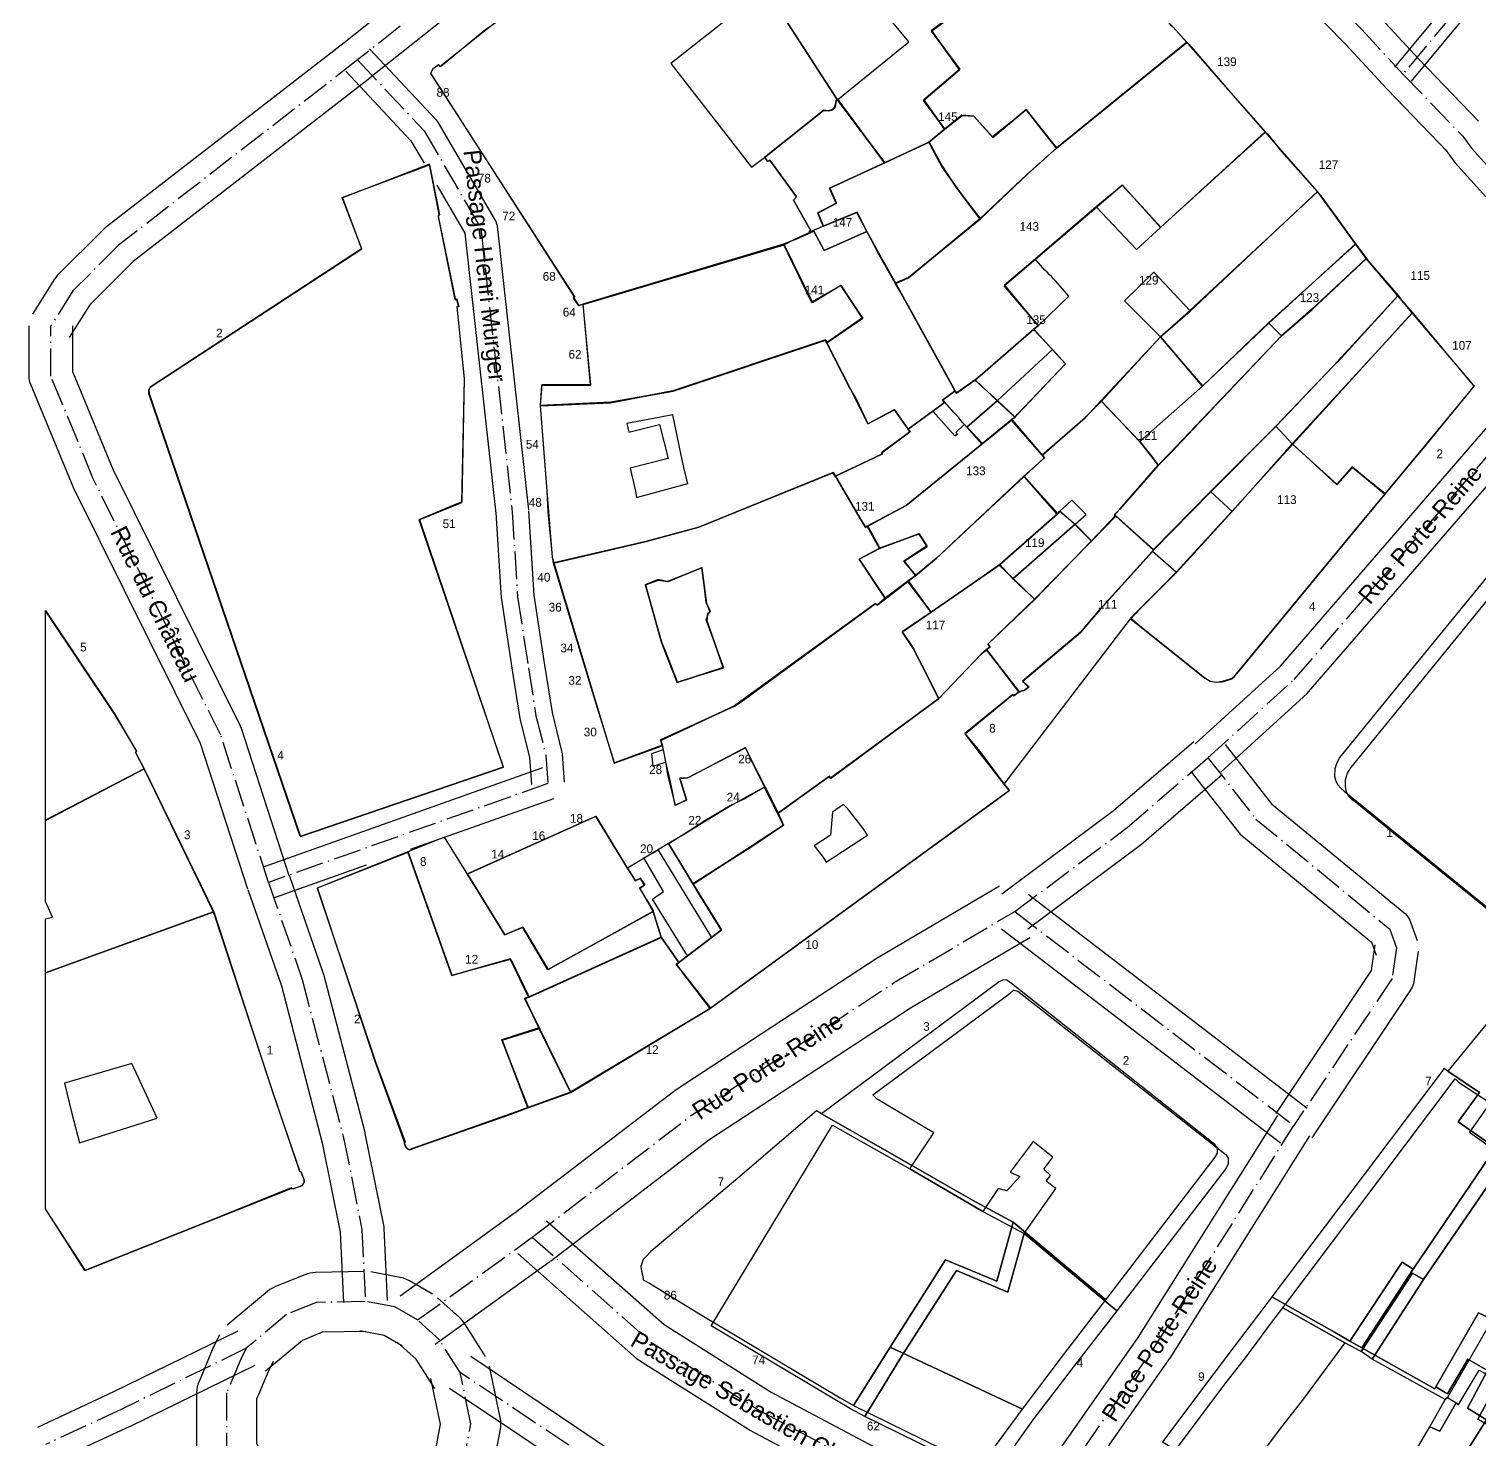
# Model space of a CAD drawing. Header units: metres. Extents: x 1927837 to 1929083, y 4266568 to 4267119.
# Drawn here: x 1927837 to 1927970.1, y 4266753.3 to 4266882.8 of the extents above; entities that cross this region are included whole.
import ezdxf
from ezdxf.enums import TextEntityAlignment as Align

# ---------------------------------------------------------------- set-up
doc = ezdxf.new("R2010")
doc.units = ezdxf.units.M
doc.linetypes.add('DASHDOT', pattern=[3.556, 2.54, -0.508, 0, -0.508])
for name, color, linetype in [('BAT_BATI', 8, 'CONTINUOUS'), ('CAD_LIMITE', 94, 'CONTINUOUS'), ('TXT_ADRESSE', 8, 'CONTINUOUS'), ('TXT_VOIE', 7, 'CONTINUOUS'), ('VOI_AXE', 1, 'DASHDOT'), ('VOI_BORDURE', 7, 'CONTINUOUS')]:
    doc.layers.add(name, color=color, linetype=linetype)

msp = doc.modelspace()

# ---------------------------------------------------------------- linework, layer by layer
at = {"layer": 'BAT_BATI'}
for points in [[(1927933.46, 4266892.66), (1927919.84, 4266882.56), (1927922.44, 4266879.06), (1927919.13, 4266876.26), (1927921.03, 4266873.55), (1927919.63, 4266872.36), (1927915.52, 4266870.46), (1927911.23, 4266876.27), (1927917.74, 4266881.56), (1927911.14, 4266889.58)], [(1927901.63, 4266884.08), (1927895.92, 4266879.58), (1927903.31, 4266870.07), (1927904.51, 4266870.97), (1927909.92, 4266875.27), (1927910.12, 4266875.27), (1927910.32, 4266875.27), (1927910.72, 4266875.37), (1927910.92, 4266875.57), (1927911.03, 4266875.87), (1927911.13, 4266876.17), (1927911.23, 4266876.27), (1927915.52, 4266870.46), (1927910.52, 4266868.16), (1927911.12, 4266866.76), (1927909.41, 4266865.86), (1927909.91, 4266864.66), (1927909.01, 4266864.26), (1927908.61, 4266864.06), (1927907.51, 4266863.56), (1927906.31, 4266862.96), (1927887.89, 4266857.47), (1927887.49, 4266857.37), (1927886.99, 4266858.07), (1927887.09, 4266858.17), (1927873.9, 4266878.7), (1927874.1, 4266879.1), (1927874.6, 4266879.5), (1927874.8, 4266879.3), (1927878.81, 4266882.6), (1927880.51, 4266883.8)], [(1927973, 4266800.25), (1927962.2, 4266808.97), (1927958.7, 4266811.87), (1927958.4, 4266812.07), (1927958.1, 4266812.37), (1927957.9, 4266812.77), (1927957.8, 4266813.27), (1927957.8, 4266813.87), (1927958, 4266814.47), (1927958.3, 4266814.97), (1927964.72, 4266822.87), (1927979.54, 4266841.07)], [(1927971.07, 4266764.02), (1927967.16, 4266757.22), (1927966.96, 4266757.02), (1927960.25, 4266760.73), (1927964.97, 4266768.03), (1927972.58, 4266779.13)]]:
    msp.add_lwpolyline(points, dxfattribs=at)
for points in [[(1927928.54, 4266875.35), (1927925.43, 4266872.85), (1927923.73, 4266874.75), (1927922.63, 4266874.85), (1927921.03, 4266873.55), (1927919.13, 4266876.26), (1927922.44, 4266879.06), (1927919.84, 4266882.56), (1927933.46, 4266892.66), (1927938.06, 4266887.45), (1927938.06, 4266887.35), (1927941.76, 4266883.14), (1927941.96, 4266882.94), (1927943.26, 4266881.54), (1927931.34, 4266871.84), (1927930.14, 4266873.35)], [(1927934.93, 4266866.44), (1927929.33, 4266861.64), (1927926.52, 4266859.24), (1927929.62, 4266855.53), (1927929.22, 4266855.23), (1927924.31, 4266850.93), (1927923.81, 4266850.53), (1927922.11, 4266849.34), (1927922.01, 4266849.53), (1927916.91, 4266858.75), (1927916.51, 4266859.45), (1927917.71, 4266859.95), (1927924.32, 4266865.35), (1927928.63, 4266869.44), (1927931.34, 4266871.84), (1927943.26, 4266881.54), (1927943.46, 4266881.34), (1927947.25, 4266876.93), (1927950.45, 4266873.33), (1927940.84, 4266864.53), (1927937.34, 4266868.44)], [(1927950.65, 4266873.13), (1927951.95, 4266871.52), (1927955.25, 4266867.82), (1927943.53, 4266856.92), (1927940.23, 4266860.43), (1927937.53, 4266857.83), (1927940.83, 4266854.52), (1927935.42, 4266848.62), (1927933.92, 4266847.12), (1927930.01, 4266843.62), (1927927.21, 4266846.93), (1927927.51, 4266847.13), (1927927.71, 4266847.43), (1927932.12, 4266852.03), (1927930.92, 4266853.33), (1927929.22, 4266855.23), (1927929.62, 4266855.53), (1927932.43, 4266858.23), (1927931.23, 4266859.63), (1927931.03, 4266859.83), (1927930.83, 4266860.04), (1927930.62, 4266860.24), (1927930.43, 4266860.44), (1927930.23, 4266860.64), (1927929.43, 4266861.54), (1927929.33, 4266861.64), (1927934.93, 4266866.44), (1927938.63, 4266862.53), (1927940.84, 4266864.53), (1927950.45, 4266873.33)], [(1927913.92, 4266864.15), (1927913.02, 4266865.96), (1927909.91, 4266864.66), (1927909.41, 4266865.86), (1927911.12, 4266866.76), (1927910.52, 4266868.16), (1927915.52, 4266870.46), (1927919.63, 4266872.36), (1927920.23, 4266871.25), (1927920.83, 4266870.15), (1927922.13, 4266868.15), (1927922.93, 4266867.15), (1927924.32, 4266865.35), (1927917.71, 4266859.95), (1927916.51, 4266859.45), (1927915.02, 4266862.05)], [(1927873.79, 4266870.3), (1927874.69, 4266865.69), (1927874.59, 4266865.59), (1927876.18, 4266857.89), (1927876.28, 4266857.99), (1927876.48, 4266857.28), (1927876.28, 4266857.28), (1927876.97, 4266850.68), (1927876.76, 4266839.37), (1927872.86, 4266837.77), (1927880.54, 4266815.05), (1927861.92, 4266808.66), (1927848.05, 4266849.31), (1927848.05, 4266849.41), (1927848.05, 4266849.61), (1927848.15, 4266849.91), (1927867.58, 4266862.6), (1927865.78, 4266867.3)], [(1927955.65, 4266867.32), (1927958.75, 4266863.01), (1927950.74, 4266855.81), (1927944.73, 4266850.01), (1927940.83, 4266854.52), (1927943.53, 4266856.92), (1927955.25, 4266867.82)], [(1927906.31, 4266862.96), (1927908.91, 4266857.65), (1927911.51, 4266859.25), (1927913.31, 4266856.45), (1927913.51, 4266856.25), (1927910.2, 4266853.95), (1927910.1, 4266854.25), (1927896.09, 4266849.56), (1927890.38, 4266848.46), (1927883.98, 4266848.17), (1927884.08, 4266850.07), (1927888.58, 4266850.07), (1927887.89, 4266857.47)], [(1927959.75, 4266861.71), (1927954.74, 4266857.01), (1927951.94, 4266854.61), (1927950.74, 4266855.81), (1927958.75, 4266863.01)], [(1927959.85, 4266861.51), (1927962.65, 4266858.3), (1927957.44, 4266852.6), (1927957.14, 4266852.3), (1927956.64, 4266851.8), (1927951.43, 4266846.31), (1927945.42, 4266840.31), (1927940.21, 4266835.01), (1927936.71, 4266838.11), (1927936.61, 4266838.21), (1927937.11, 4266838.71), (1927940.62, 4266842.71), (1927941.72, 4266843.81), (1927951.94, 4266854.61), (1927954.74, 4266857.01), (1927959.75, 4266861.71)], [(1927943.53, 4266856.92), (1927940.83, 4266854.52), (1927937.53, 4266857.83), (1927940.23, 4266860.43)], [(1927962.85, 4266858), (1927963.95, 4266856.7), (1927952.93, 4266844.7), (1927951.43, 4266846.31), (1927956.64, 4266851.8), (1927957.14, 4266852.3), (1927957.44, 4266852.6), (1927962.65, 4266858.3)], [(1927964.65, 4266855.9), (1927969.25, 4266850.39), (1927969.65, 4266849.99), (1927969.35, 4266849.69), (1927964.94, 4266844.29), (1927961.43, 4266840.09), (1927958.43, 4266842.6), (1927957.03, 4266841), (1927952.93, 4266844.7), (1927963.95, 4266856.7)], [(1927910.1, 4266854.25), (1927910.2, 4266853.95), (1927912.3, 4266849.84), (1927913, 4266848.64), (1927914, 4266846.54), (1927916.4, 4266847.84), (1927917.7, 4266846.04), (1927917.9, 4266845.84), (1927915.3, 4266843.94), (1927915.3, 4266843.74), (1927910.99, 4266841.74), (1927910.79, 4266842.04), (1927898.48, 4266837.05), (1927893.67, 4266835.75), (1927885.17, 4266833.76), (1927885.07, 4266834.36), (1927884.67, 4266838.46), (1927884.57, 4266840.36), (1927883.98, 4266848.17), (1927890.38, 4266848.46), (1927896.09, 4266849.56)], [(1927922.81, 4266846.53), (1927922.71, 4266846.63), (1927922.51, 4266846.83), (1927922.31, 4266847.13), (1927921.91, 4266847.53), (1927921.01, 4266848.54), (1927920.81, 4266848.74), (1927922.01, 4266849.53), (1927922.11, 4266849.34), (1927923.81, 4266850.53), (1927925.91, 4266848.63), (1927927.51, 4266847.13), (1927927.21, 4266846.93), (1927924.51, 4266844.73), (1927923.11, 4266846.23)], [(1927932.71, 4266839.52), (1927931.61, 4266838.52), (1927931.41, 4266838.32), (1927928.31, 4266841.72), (1927930.21, 4266843.42), (1927930.01, 4266843.62), (1927933.92, 4266847.12), (1927935.42, 4266848.62), (1927938.92, 4266844.92), (1927940.02, 4266843.51), (1927940.62, 4266842.71), (1927937.11, 4266838.71), (1927936.61, 4266838.21), (1927936.71, 4266838.11), (1927934.51, 4266835.81), (1927933.01, 4266837.32), (1927934.01, 4266838.22)], [(1927891.88, 4266846.56), (1927892.08, 4266845.76), (1927894.88, 4266846.46), (1927895.68, 4266843.36), (1927892.18, 4266842.46), (1927892.68, 4266840.36), (1927892.78, 4266839.76), (1927897.48, 4266841.05), (1927897.18, 4266842.25), (1927896.88, 4266843.65), (1927896.09, 4266847.36)], [(1927930.01, 4266843.62), (1927930.21, 4266843.42), (1927928.31, 4266841.72), (1927920.29, 4266834.22), (1927918.39, 4266832.63), (1927917.29, 4266833.93), (1927919.39, 4266835.33), (1927918.69, 4266836.43), (1927915.09, 4266835.13), (1927913.99, 4266837.13), (1927917.49, 4266839.03), (1927924.51, 4266844.73), (1927927.21, 4266846.93)], [(1927957.03, 4266841), (1927958.43, 4266842.6), (1927961.43, 4266840.09), (1927958.62, 4266836.69), (1927947.8, 4266823.59), (1927947.6, 4266823.39), (1927947.4, 4266823.19), (1927947.1, 4266823.09), (1927946.8, 4266822.99), (1927946.5, 4266822.89), (1927946, 4266822.79), (1927945.4, 4266822.89), (1927944.9, 4266823.19), (1927938.9, 4266828), (1927938.1, 4266828.7), (1927942.31, 4266832.9), (1927947.42, 4266838.5), (1927952.93, 4266844.7)], [(1927901.77, 4266820.63), (1927894.96, 4266817.54), (1927895.16, 4266817.04), (1927890.75, 4266815.44), (1927889.06, 4266820.84), (1927888.46, 4266822.85), (1927885.17, 4266833.76), (1927893.67, 4266835.75), (1927898.48, 4266837.05), (1927910.79, 4266842.04), (1927910.99, 4266841.74), (1927913.29, 4266837.83), (1927913.69, 4266837.13), (1927913.79, 4266837.03), (1927913.99, 4266837.13), (1927915.09, 4266835.13), (1927913.19, 4266834.13), (1927915.59, 4266830.53), (1927914.88, 4266829.93), (1927914.68, 4266830.03), (1927902.37, 4266821.03)], [(1927931.41, 4266838.32), (1927926.1, 4266833.62), (1927919.79, 4266829.22), (1927917.69, 4266832.13), (1927918.39, 4266832.63), (1927920.29, 4266834.22), (1927928.31, 4266841.72)], [(1927947.42, 4266838.5), (1927942.31, 4266832.9), (1927940.11, 4266834.81), (1927940.21, 4266835.01), (1927945.42, 4266840.31)], [(1927933.01, 4266837.32), (1927927.3, 4266832.32), (1927926.1, 4266833.62), (1927931.41, 4266838.32), (1927931.61, 4266838.52)], [(1927940.21, 4266835.01), (1927940.11, 4266834.81), (1927935.3, 4266829.51), (1927933.5, 4266827.41), (1927928.19, 4266822.91), (1927928.79, 4266822.41), (1927928.39, 4266822.11), (1927927.89, 4266821.91), (1927924.89, 4266825.81), (1927925.19, 4266826.11), (1927924.99, 4266826.31), (1927929.3, 4266830.41), (1927934.51, 4266835.81), (1927936.71, 4266838.11)], [(1927934.51, 4266835.81), (1927929.3, 4266830.41), (1927927.3, 4266832.32), (1927933.01, 4266837.32)], [(1927915.09, 4266835.13), (1927918.69, 4266836.43), (1927919.39, 4266835.33), (1927917.29, 4266833.93), (1927918.39, 4266832.63), (1927917.69, 4266832.13), (1927915.59, 4266830.53), (1927913.19, 4266834.13)], [(1927895.67, 4266832.05), (1927894.77, 4266832.25), (1927893.57, 4266831.75), (1927895.07, 4266826.54), (1927895.57, 4266825.24), (1927896.46, 4266822.94), (1927896.46, 4266822.84), (1927900.77, 4266824.14), (1927899.17, 4266828.54), (1927899.37, 4266829.14), (1927899.57, 4266829.34), (1927899.17, 4266830.14), (1927898.78, 4266833.34)], [(1927919.79, 4266829.22), (1927917.18, 4266827.42), (1927918.18, 4266825.92), (1927920.48, 4266821.31), (1927910.57, 4266814.02), (1927910.47, 4266814.22), (1927905.76, 4266810.82), (1927904.56, 4266813.22), (1927903.36, 4266815.63), (1927902.76, 4266816.83), (1927897.46, 4266814.03), (1927896.76, 4266814.03), (1927897.35, 4266812.03), (1927896.35, 4266811.53), (1927895.95, 4266813.13), (1927895.65, 4266814.33), (1927895.46, 4266815.53), (1927895.26, 4266816.64), (1927895.16, 4266817.04), (1927894.96, 4266817.54), (1927901.77, 4266820.63), (1927902.37, 4266821.03), (1927914.68, 4266830.03), (1927914.88, 4266829.93), (1927915.59, 4266830.53), (1927917.69, 4266832.13)], [(1927844.92, 4266819.89), (1927846.92, 4266816.48), (1927846.82, 4266816.38), (1927847.62, 4266814.88), (1927838.56, 4266810.16), (1927838.56, 4266829.41)], [(1927920.48, 4266821.31), (1927924.39, 4266825.41), (1927924.89, 4266825.81), (1927927.89, 4266821.91), (1927927.39, 4266821.61), (1927927.29, 4266821.71), (1927922.88, 4266818.11), (1927924.38, 4266816.31), (1927926.48, 4266813.5), (1927926.98, 4266812.9), (1927925.88, 4266812.1), (1927899.54, 4266792.91), (1927896.44, 4266796.92), (1927896.64, 4266797.12), (1927897.44, 4266797.72), (1927899.64, 4266799.42), (1927900.55, 4266800.12), (1927897.95, 4266804.32), (1927903.45, 4266807.82), (1927905.06, 4266808.92), (1927906.26, 4266809.72), (1927905.76, 4266810.82), (1927910.47, 4266814.22), (1927910.57, 4266814.02)], [(1927839.2, 4266801.28), (1927838.56, 4266802.72), (1927838.56, 4266810.16), (1927847.62, 4266814.88), (1927854.01, 4266801.76), (1927838.56, 4266796.16), (1927838.56, 4266801.11)], [(1927897.95, 4266804.32), (1927895.75, 4266808.03), (1927897.15, 4266808.93), (1927899.05, 4266810.13), (1927901.36, 4266811.53), (1927902.66, 4266812.12), (1927903.46, 4266812.62), (1927904.56, 4266813.22), (1927905.76, 4266810.82), (1927906.26, 4266809.72), (1927905.06, 4266808.92), (1927903.45, 4266807.82)], [(1927889.05, 4266810.54), (1927891.94, 4266805.73), (1927892.64, 4266804.63), (1927893.14, 4266804.83), (1927893.54, 4266804.23), (1927893.04, 4266803.93), (1927894.34, 4266801.82), (1927884.63, 4266796.43), (1927882.33, 4266800.33), (1927880.73, 4266799.64), (1927877.23, 4266805.24)], [(1927910.76, 4266810.92), (1927910.56, 4266808.81), (1927909.06, 4266807.82), (1927909.86, 4266806.81), (1927910.16, 4266806.31), (1927913.96, 4266808.81), (1927913.56, 4266809.41), (1927912.16, 4266811.21), (1927911.76, 4266811.62)], [(1927871.83, 4266807.25), (1927875.82, 4266795.94), (1927881.23, 4266797.43), (1927882.93, 4266793.93), (1927882.53, 4266793.83), (1927883.82, 4266791.13), (1927880.42, 4266790.03), (1927882.82, 4266783.82), (1927881.21, 4266783.22), (1927871.9, 4266779.93), (1927871.6, 4266780.13), (1927871.5, 4266780.53), (1927871.5, 4266780.63), (1927868.81, 4266788.04), (1927863.52, 4266803.96)], [(1927899.64, 4266799.42), (1927897.44, 4266797.72), (1927894.24, 4266802.93), (1927895.24, 4266803.63), (1927893.45, 4266806.73), (1927894.75, 4266807.43)], [(1927859.3, 4266785.54), (1927861.89, 4266777.94), (1927861.99, 4266777.94), (1927862.29, 4266777.14), (1927862.29, 4266776.94), (1927862.19, 4266776.84), (1927862.09, 4266776.64), (1927861.29, 4266776.34), (1927861.09, 4266776.44), (1927853.68, 4266773.44), (1927842.17, 4266768.85), (1927838.56, 4266774.51), (1927838.56, 4266796.16), (1927854.01, 4266801.76)], [(1927882.93, 4266793.93), (1927895.04, 4266799.42), (1927896.64, 4266797.12), (1927896.44, 4266796.92), (1927899.54, 4266792.91), (1927886.72, 4266785.22), (1927883.82, 4266791.13), (1927882.53, 4266793.83)], [(1927946.86, 4266779.46), (1927947.06, 4266779.16), (1927947.06, 4266778.66), (1927946.86, 4266778.26), (1927936.84, 4266765.16), (1927928.34, 4266772.27), (1927931.25, 4266776.37), (1927930.35, 4266777.07), (1927930.75, 4266777.57), (1927930.15, 4266778.17), (1927930.95, 4266779.27), (1927929.15, 4266780.68), (1927927.05, 4266777.88), (1927927.95, 4266777.47), (1927926.74, 4266776.17), (1927925.94, 4266776.38), (1927924.54, 4266774.28), (1927917.84, 4266778.18), (1927920.04, 4266781.48), (1927914.84, 4266784.59), (1927914.44, 4266784.99), (1927927.06, 4266794.29), (1927927.36, 4266794.59), (1927927.76, 4266794.49), (1927928.16, 4266794.19)], [(1927883.82, 4266791.13), (1927886.72, 4266785.22), (1927882.82, 4266783.82), (1927880.42, 4266790.03)], [(1927840.29, 4266786.06), (1927840.98, 4266783.26), (1927841.68, 4266780.56), (1927848.79, 4266782.85), (1927846.49, 4266787.86)], [(1927968.18, 4266786.14), (1927971.08, 4266784.24), (1927969.18, 4266781.54), (1927972.58, 4266779.13), (1927964.97, 4266768.03), (1927963.96, 4266768.63), (1927959.25, 4266761.43), (1927957.75, 4266762.23), (1927952.05, 4266765.44), (1927967.88, 4266786.44)], [(1927991, 4266782.32), (1927986.09, 4266775.42), (1927991.59, 4266771.61), (1927996.1, 4266778.01), (1927996.2, 4266778.21), (1927998.9, 4266776.61), (1927999, 4266776.01), (1927998.6, 4266775.41), (1927994.99, 4266769.5), (1927994.79, 4266769.61), (1927985.47, 4266755.2), (1927985.07, 4266755.5), (1927977.77, 4266760.51), (1927973.06, 4266753.41), (1927971.76, 4266754.22), (1927969.96, 4266755.22), (1927971.86, 4266758.72), (1927973.97, 4266762.62), (1927974.17, 4266762.52), (1927980.68, 4266772.62), (1927980.28, 4266772.92), (1927980.48, 4266773.22), (1927983.69, 4266777.92), (1927988, 4266784.32)], [(1927917.84, 4266778.18), (1927924.54, 4266774.28), (1927928.34, 4266772.27), (1927926.83, 4266766.87), (1927922.13, 4266768.87), (1927917.02, 4266760.87), (1927913.71, 4266755.47), (1927912.41, 4266756.17), (1927899.61, 4266763.79), (1927910.74, 4266782.19)], [(1927922.13, 4266768.87), (1927926.83, 4266766.87), (1927928.34, 4266772.27), (1927936.84, 4266765.16), (1927933.03, 4266760.26), (1927929.13, 4266755.16), (1927926.22, 4266751.05), (1927923.32, 4266750.76), (1927913.71, 4266755.47), (1927917.02, 4266760.87)], [(1927964.97, 4266768.03), (1927960.25, 4266760.73), (1927959.25, 4266761.43), (1927963.96, 4266768.63)], [(1927946.74, 4266758.44), (1927948.65, 4266760.84), (1927951.15, 4266764.24), (1927952.05, 4266765.44), (1927957.75, 4266762.23), (1927953.85, 4266756.93), (1927951.94, 4266754.53), (1927948.84, 4266750.43), (1927947.63, 4266748.73), (1927942.03, 4266752.14)], [(1927966.45, 4266754.12), (1927967.96, 4266756.72), (1927968.16, 4266756.52), (1927970.06, 4266759.72), (1927971.86, 4266758.72), (1927969.96, 4266755.22), (1927971.76, 4266754.22), (1927971.06, 4266753.01), (1927965.54, 4266744.31), (1927961.04, 4266746.92), (1927965.55, 4266754.52)], [(1927967.96, 4266756.72), (1927966.45, 4266754.12), (1927965.55, 4266754.52), (1927966.96, 4266757.02), (1927967.16, 4266757.22)]]:
    msp.add_lwpolyline(points, close=True, dxfattribs=at)
at = {"layer": 'CAD_LIMITE'}
for points in [[(1927904.61, 4266886.47), (1927911.17, 4266876.29), (1927915.55, 4266870.49), (1927919.58, 4266872.36), (1927921.07, 4266873.55), (1927919.1, 4266876.2), (1927922.39, 4266879.01), (1927919.83, 4266882.61), (1927933.41, 4266892.65)], [(1927933.41, 4266892.65), (1927919.83, 4266882.61), (1927922.39, 4266879.01), (1927919.1, 4266876.2), (1927921.07, 4266873.55), (1927922.66, 4266874.82), (1927923.71, 4266874.77), (1927925.46, 4266872.81), (1927928.52, 4266875.36), (1927930.15, 4266873.29), (1927931.31, 4266871.82), (1927943.25, 4266881.52), (1927941.99, 4266882.92), (1927941.79, 4266883.15), (1927938.01, 4266887.3), (1927938.09, 4266887.45), (1927933.41, 4266892.65)], [(1927911.17, 4266876.29), (1927904.61, 4266886.47)], [(1927880.48, 4266883.85), (1927878.83, 4266882.55), (1927874.76, 4266879.31), (1927874.64, 4266879.48), (1927874.05, 4266879.05), (1927873.86, 4266878.66), (1927887.12, 4266858.14), (1927887.03, 4266858.07), (1927887.45, 4266857.41), (1927887.86, 4266857.51), (1927906.26, 4266863), (1927907.53, 4266863.54), (1927908.63, 4266864.02), (1927908.63, 4266864.19), (1927908.73, 4266864.29), (1927907.16, 4266867.05), (1927907.46, 4266867.35), (1927905, 4266870.72), (1927904.79, 4266870.61), (1927904.54, 4266871), (1927909.95, 4266875.3), (1927910.17, 4266875.27), (1927910.37, 4266875.24), (1927910.68, 4266875.32), (1927910.96, 4266875.51), (1927911.04, 4266875.81), (1927911.08, 4266876.2), (1927911.17, 4266876.29)], [(1927931.31, 4266871.82), (1927928.58, 4266869.41), (1927924.28, 4266865.33), (1927917.72, 4266859.92), (1927916.56, 4266859.4), (1927916.9, 4266858.79), (1927922, 4266849.56), (1927922.13, 4266849.34), (1927923.83, 4266850.57), (1927924.31, 4266850.93), (1927929.19, 4266855.19), (1927929.62, 4266855.56), (1927926.5, 4266859.19), (1927929.36, 4266861.64), (1927934.96, 4266866.42), (1927937.31, 4266868.44), (1927940.87, 4266864.57), (1927950.48, 4266873.28), (1927947.25, 4266876.97), (1927943.46, 4266881.29), (1927943.25, 4266881.52), (1927931.31, 4266871.82)], [(1927915.55, 4266870.49), (1927911.17, 4266876.29), (1927911.08, 4266876.2), (1927911.04, 4266875.81), (1927910.96, 4266875.51), (1927910.68, 4266875.32), (1927910.37, 4266875.24), (1927910.17, 4266875.27), (1927909.95, 4266875.3), (1927904.54, 4266871), (1927904.79, 4266870.61), (1927905, 4266870.72), (1927907.46, 4266867.35), (1927907.16, 4266867.05), (1927908.73, 4266864.29), (1927908.63, 4266864.19), (1927908.63, 4266864.02), (1927909.05, 4266864.21), (1927909.98, 4266862.42), (1927913.91, 4266864.19), (1927912.98, 4266865.92), (1927909.94, 4266864.66), (1927909.42, 4266865.9), (1927911.08, 4266866.77), (1927910.49, 4266868.15), (1927915.55, 4266870.49)], [(1927921.07, 4266873.55), (1927919.58, 4266872.36), (1927920.2, 4266871.2), (1927920.78, 4266870.13), (1927922.16, 4266868.17), (1927922.9, 4266867.17), (1927924.28, 4266865.33), (1927928.58, 4266869.41), (1927931.31, 4266871.82), (1927930.15, 4266873.29), (1927928.52, 4266875.36), (1927925.46, 4266872.81), (1927923.71, 4266874.77), (1927922.66, 4266874.82), (1927921.07, 4266873.55)], [(1927927.49, 4266847.14), (1927927.17, 4266846.88), (1927929.97, 4266843.65), (1927933.92, 4266847.07), (1927935.38, 4266848.64), (1927940.83, 4266854.52), (1927943.56, 4266856.87), (1927955.23, 4266867.84), (1927951.98, 4266871.57), (1927950.63, 4266873.09), (1927950.48, 4266873.28), (1927940.87, 4266864.57), (1927937.31, 4266868.44), (1927934.96, 4266866.42), (1927929.36, 4266861.64), (1927926.5, 4266859.19), (1927929.62, 4266855.56), (1927929.19, 4266855.19), (1927930.92, 4266853.35), (1927932.14, 4266852.05), (1927927.71, 4266847.38), (1927927.49, 4266847.14)], [(1927919.58, 4266872.36), (1927915.55, 4266870.49), (1927910.49, 4266868.15), (1927911.08, 4266866.77), (1927909.42, 4266865.9), (1927909.94, 4266864.66), (1927912.98, 4266865.92), (1927913.91, 4266864.19), (1927915.05, 4266862.08), (1927916.56, 4266859.4), (1927917.72, 4266859.92), (1927924.28, 4266865.33), (1927922.9, 4266867.17), (1927922.16, 4266868.17), (1927920.78, 4266870.13), (1927920.2, 4266871.2), (1927919.58, 4266872.36)], [(1927848.15, 4266849.9), (1927848.04, 4266849.59), (1927848.06, 4266849.4), (1927848.06, 4266849.31), (1927861.95, 4266808.68), (1927880.57, 4266815.03), (1927872.84, 4266837.73), (1927876.75, 4266839.31), (1927876.99, 4266850.66), (1927876.31, 4266857.25), (1927876.45, 4266857.3), (1927876.3, 4266857.94), (1927876.13, 4266857.91), (1927874.61, 4266865.56), (1927874.67, 4266865.73), (1927873.77, 4266870.34), (1927865.8, 4266867.26), (1927867.56, 4266862.6), (1927848.15, 4266849.9)], [(1927940.83, 4266854.52), (1927944.68, 4266850), (1927950.77, 4266855.78), (1927958.73, 4266863.05), (1927955.64, 4266867.28), (1927955.23, 4266867.84), (1927943.56, 4266856.87), (1927940.83, 4266854.52)], [(1927917.7, 4266846.03), (1927919.94, 4266847.69), (1927921.02, 4266848.5), (1927920.84, 4266848.69), (1927922, 4266849.56), (1927916.9, 4266858.79), (1927916.56, 4266859.4), (1927915.05, 4266862.08), (1927913.91, 4266864.19), (1927909.98, 4266862.42), (1927909.05, 4266864.21), (1927908.63, 4266864.02), (1927907.53, 4266863.54), (1927906.26, 4266863), (1927908.84, 4266857.68), (1927911.51, 4266859.22), (1927913.35, 4266856.47), (1927913.52, 4266856.23), (1927910.24, 4266853.95), (1927912.33, 4266849.84), (1927912.95, 4266848.61), (1927914, 4266846.53), (1927916.43, 4266847.81), (1927917.7, 4266846.03)], [(1927883.94, 4266848.21), (1927890.43, 4266848.51), (1927896.12, 4266849.53), (1927910.13, 4266854.2), (1927910.24, 4266853.95), (1927913.52, 4266856.23), (1927913.35, 4266856.47), (1927911.51, 4266859.22), (1927908.84, 4266857.68), (1927906.26, 4266863), (1927887.86, 4266857.51), (1927888.53, 4266850.11), (1927884.09, 4266850.11), (1927883.94, 4266848.21)], [(1927938.93, 4266844.91), (1927940.03, 4266843.54), (1927940.64, 4266842.75), (1927941.7, 4266843.85), (1927951.9, 4266854.58), (1927954.7, 4266857.01), (1927959.7, 4266861.7), (1927958.73, 4266863.05), (1927950.77, 4266855.78), (1927944.68, 4266850), (1927938.93, 4266844.91)], [(1927940.64, 4266842.75), (1927937.1, 4266838.7), (1927936.63, 4266838.16), (1927936.74, 4266838.07), (1927940.19, 4266834.95), (1927945.43, 4266840.26), (1927951.41, 4266846.28), (1927956.67, 4266851.83), (1927957.1, 4266852.26), (1927957.44, 4266852.64), (1927962.61, 4266858.26), (1927959.89, 4266861.48), (1927959.7, 4266861.7), (1927954.7, 4266857.01), (1927951.9, 4266854.58), (1927941.7, 4266843.85), (1927940.64, 4266842.75)], [(1927926.49, 4266813.49), (1927938.09, 4266828.65), (1927942.29, 4266832.91), (1927947.37, 4266838.5), (1927952.97, 4266844.68), (1927963.93, 4266856.72), (1927962.82, 4266858.02), (1927962.61, 4266858.26), (1927957.44, 4266852.64), (1927957.1, 4266852.26), (1927956.67, 4266851.83), (1927951.41, 4266846.28), (1927945.43, 4266840.26), (1927940.19, 4266834.95), (1927940.07, 4266834.83), (1927935.29, 4266829.53), (1927933.49, 4266827.39), (1927928.22, 4266822.91), (1927928.74, 4266822.37), (1927928.37, 4266822.09), (1927927.85, 4266821.94), (1927927.38, 4266821.59), (1927927.26, 4266821.66), (1927922.91, 4266818.1), (1927924.33, 4266816.25), (1927926.49, 4266813.49)], [(1927952.97, 4266844.68), (1927957, 4266840.94), (1927958.46, 4266842.54), (1927961.45, 4266840.1), (1927964.9, 4266844.27), (1927969.37, 4266849.68), (1927969.62, 4266849.99), (1927969.28, 4266850.4), (1927964.6, 4266855.91), (1927963.93, 4266856.72), (1927952.97, 4266844.68)], [(1927925.86, 4266848.65), (1927930.92, 4266853.35), (1927929.19, 4266855.19), (1927924.31, 4266850.93), (1927923.83, 4266850.57), (1927925.86, 4266848.65)], [(1927935.38, 4266848.64), (1927938.93, 4266844.91), (1927944.68, 4266850), (1927940.83, 4266854.52), (1927935.38, 4266848.64)], [(1927885.18, 4266833.78), (1927893.64, 4266835.73), (1927898.48, 4266837.04), (1927910.82, 4266842.08), (1927911.04, 4266841.73), (1927915.27, 4266843.75), (1927915.27, 4266843.87), (1927917.85, 4266845.81), (1927917.7, 4266846.03), (1927916.43, 4266847.81), (1927914, 4266846.53), (1927912.95, 4266848.61), (1927912.33, 4266849.84), (1927910.24, 4266853.95), (1927910.13, 4266854.2), (1927896.12, 4266849.53), (1927890.43, 4266848.51), (1927883.94, 4266848.21), (1927884.55, 4266840.39), (1927884.7, 4266838.47), (1927885.02, 4266834.31), (1927885.18, 4266833.78)], [(1927925.86, 4266848.65), (1927927.49, 4266847.14), (1927927.71, 4266847.38), (1927932.14, 4266852.05), (1927930.92, 4266853.35), (1927925.86, 4266848.65)], [(1927923.08, 4266846.24), (1927925.86, 4266848.65), (1927923.83, 4266850.57), (1927922.13, 4266849.34), (1927922, 4266849.56), (1927920.84, 4266848.69), (1927921.02, 4266848.5), (1927919.94, 4266847.69), (1927921.97, 4266845.42), (1927922.21, 4266845.58), (1927922.06, 4266845.73), (1927922.84, 4266846.48), (1927923.08, 4266846.24)], [(1927911.04, 4266841.73), (1927913.3, 4266837.85), (1927913.72, 4266837.14), (1927913.77, 4266837.05), (1927913.94, 4266837.13), (1927917.52, 4266839.05), (1927924.44, 4266844.68), (1927923.08, 4266846.24), (1927922.84, 4266846.48), (1927922.06, 4266845.73), (1927922.21, 4266845.58), (1927921.97, 4266845.42), (1927919.94, 4266847.69), (1927917.7, 4266846.03), (1927917.85, 4266845.81), (1927915.27, 4266843.87), (1927915.27, 4266843.75), (1927911.04, 4266841.73)], [(1927924.44, 4266844.68), (1927927.17, 4266846.88), (1927927.49, 4266847.14), (1927925.86, 4266848.65), (1927923.08, 4266846.24), (1927924.44, 4266844.68)], [(1927929.97, 4266843.65), (1927930.18, 4266843.4), (1927928.33, 4266841.69), (1927931.35, 4266838.26), (1927931.65, 4266838.52), (1927932.97, 4266837.3), (1927934.5, 4266835.77), (1927936.74, 4266838.07), (1927936.63, 4266838.16), (1927937.1, 4266838.7), (1927940.64, 4266842.75), (1927940.03, 4266843.54), (1927938.93, 4266844.91), (1927935.38, 4266848.64), (1927933.92, 4266847.07), (1927929.97, 4266843.65)], [(1927913.94, 4266837.13), (1927915.07, 4266835.09), (1927918.67, 4266836.45), (1927919.43, 4266835.27), (1927917.33, 4266833.92), (1927918.35, 4266832.63), (1927920.26, 4266834.18), (1927928.33, 4266841.69), (1927930.18, 4266843.4), (1927929.97, 4266843.65), (1927927.17, 4266846.88), (1927924.44, 4266844.68), (1927917.52, 4266839.05), (1927913.94, 4266837.13)], [(1927952.97, 4266844.68), (1927947.37, 4266838.5), (1927942.29, 4266832.91), (1927938.09, 4266828.65), (1927938.91, 4266827.99), (1927944.92, 4266823.21), (1927945.43, 4266822.93), (1927945.96, 4266822.83), (1927946.49, 4266822.86), (1927946.84, 4266822.94), (1927947.12, 4266823.04), (1927947.37, 4266823.15), (1927947.63, 4266823.34), (1927947.78, 4266823.57), (1927958.61, 4266836.67), (1927961.45, 4266840.1), (1927958.46, 4266842.54), (1927957, 4266840.94), (1927952.97, 4266844.68)], [(1927895.12, 4266816.99), (1927895, 4266817.49), (1927901.76, 4266820.66), (1927902.34, 4266821.08), (1927914.69, 4266830.05), (1927914.85, 4266829.89), (1927915.61, 4266830.49), (1927913.2, 4266834.12), (1927915.07, 4266835.09), (1927913.94, 4266837.13), (1927913.77, 4266837.05), (1927913.72, 4266837.14), (1927913.3, 4266837.85), (1927911.04, 4266841.73), (1927910.82, 4266842.08), (1927898.48, 4266837.04), (1927893.64, 4266835.73), (1927885.18, 4266833.78), (1927888.48, 4266822.81), (1927889.06, 4266820.87), (1927890.71, 4266815.41), (1927895.12, 4266816.99)], [(1927917.67, 4266832.07), (1927919.8, 4266829.26), (1927926.05, 4266833.58), (1927931.35, 4266838.26), (1927928.33, 4266841.69), (1927920.26, 4266834.18), (1927918.35, 4266832.63), (1927917.67, 4266832.07)], [(1927978.56, 4266842.02), (1927963.73, 4266823.86), (1927957.3, 4266815.96), (1927957.03, 4266815.44), (1927956.84, 4266814.87), (1927956.79, 4266814.22), (1927956.93, 4266813.75), (1927957.12, 4266813.4), (1927957.39, 4266813.11), (1927957.68, 4266812.83), (1927961.22, 4266809.96), (1927972.01, 4266801.21)], [(1927932.97, 4266837.3), (1927931.65, 4266838.52), (1927931.35, 4266838.26), (1927926.05, 4266833.58), (1927927.33, 4266832.34), (1927932.97, 4266837.3)], [(1927927.85, 4266821.94), (1927928.37, 4266822.09), (1927928.74, 4266822.37), (1927928.22, 4266822.91), (1927933.49, 4266827.39), (1927935.29, 4266829.53), (1927940.07, 4266834.83), (1927940.19, 4266834.95), (1927936.74, 4266838.07), (1927934.5, 4266835.77), (1927929.28, 4266830.46), (1927924.99, 4266826.33), (1927925.21, 4266826.07), (1927924.89, 4266825.82), (1927927.85, 4266821.94)], [(1927934.5, 4266835.77), (1927932.97, 4266837.3), (1927927.33, 4266832.34), (1927929.28, 4266830.46), (1927934.5, 4266835.77)], [(1927915.07, 4266835.09), (1927913.2, 4266834.12), (1927915.61, 4266830.49), (1927917.67, 4266832.07), (1927918.35, 4266832.63), (1927917.33, 4266833.92), (1927919.43, 4266835.27), (1927918.67, 4266836.45), (1927915.07, 4266835.09)], [(1927895.56, 4266825.23), (1927896.47, 4266822.9), (1927896.5, 4266822.81), (1927900.72, 4266824.18), (1927899.21, 4266828.49), (1927899.32, 4266829.16), (1927899.53, 4266829.29), (1927899.2, 4266830.09), (1927898.76, 4266833.32), (1927895.63, 4266832.06), (1927894.79, 4266832.19), (1927893.6, 4266831.76), (1927895.08, 4266826.51), (1927895.56, 4266825.23)], [(1927895.56, 4266825.23), (1927895.08, 4266826.51), (1927893.6, 4266831.76), (1927894.79, 4266832.19), (1927895.63, 4266832.06), (1927898.76, 4266833.32), (1927899.2, 4266830.09), (1927899.53, 4266829.29), (1927899.32, 4266829.16), (1927899.21, 4266828.49), (1927900.72, 4266824.18), (1927896.5, 4266822.81), (1927896.47, 4266822.9), (1927895.56, 4266825.23)], [(1927920.51, 4266821.32), (1927924.39, 4266825.4), (1927924.89, 4266825.82), (1927925.21, 4266826.07), (1927924.99, 4266826.33), (1927929.28, 4266830.46), (1927927.33, 4266832.34), (1927926.05, 4266833.58), (1927919.8, 4266829.26), (1927917.15, 4266827.44), (1927918.18, 4266825.89), (1927920.51, 4266821.32)], [(1927915.61, 4266830.49), (1927914.85, 4266829.89), (1927914.69, 4266830.05), (1927902.34, 4266821.08), (1927901.76, 4266820.66), (1927895, 4266817.49), (1927895.12, 4266816.99), (1927895.21, 4266816.62), (1927894.14, 4266816.26), (1927894.26, 4266815.14), (1927895.44, 4266815.5), (1927895.7, 4266814.37), (1927895.98, 4266813.11), (1927896.3, 4266811.56), (1927897.35, 4266812.01), (1927896.76, 4266813.99), (1927897.45, 4266814.07), (1927902.77, 4266816.81), (1927903.33, 4266815.63), (1927904.52, 4266813.2), (1927905.72, 4266810.78), (1927910.44, 4266814.19), (1927910.56, 4266814.01), (1927920.51, 4266821.32), (1927918.18, 4266825.89), (1927917.15, 4266827.44), (1927919.8, 4266829.26), (1927917.67, 4266832.07), (1927915.61, 4266830.49)], [(1927838.56, 4266810.13), (1927847.6, 4266814.89), (1927846.81, 4266816.42), (1927846.93, 4266816.51), (1927844.92, 4266819.88), (1927838.56, 4266829.39)], [(1927920.51, 4266821.32), (1927910.56, 4266814.01), (1927910.44, 4266814.19), (1927905.72, 4266810.78), (1927906.25, 4266809.71), (1927905.1, 4266808.96), (1927903.42, 4266807.86), (1927897.98, 4266804.31), (1927900.57, 4266800.12), (1927899.63, 4266799.38), (1927897.41, 4266797.71), (1927896.64, 4266797.13), (1927896.42, 4266796.95), (1927899.57, 4266792.93), (1927925.88, 4266812.11), (1927926.95, 4266812.88), (1927926.49, 4266813.49), (1927924.33, 4266816.25), (1927922.91, 4266818.1), (1927927.26, 4266821.66), (1927927.38, 4266821.59), (1927927.85, 4266821.94), (1927924.89, 4266825.82), (1927924.39, 4266825.4), (1927920.51, 4266821.32)], [(1927847.6, 4266814.89), (1927838.56, 4266810.13)], [(1927838.56, 4266796.17), (1927853.98, 4266801.76), (1927847.6, 4266814.89)], [(1927905.72, 4266810.78), (1927904.52, 4266813.2), (1927903.43, 4266812.61), (1927902.61, 4266812.17), (1927901.35, 4266811.47), (1927899.1, 4266810.08), (1927897.17, 4266808.9), (1927895.7, 4266808.02), (1927897.98, 4266804.31), (1927903.42, 4266807.86), (1927905.1, 4266808.96), (1927906.25, 4266809.71), (1927905.72, 4266810.78)], [(1927891.94, 4266805.77), (1927889.05, 4266810.5), (1927877.26, 4266805.23), (1927880.7, 4266799.66), (1927882.34, 4266800.36), (1927884.67, 4266796.46), (1927894.31, 4266801.8), (1927893.08, 4266803.95), (1927893.52, 4266804.2), (1927893.1, 4266804.85), (1927892.67, 4266804.6), (1927891.94, 4266805.77)], [(1927894.31, 4266801.8), (1927884.67, 4266796.46), (1927882.34, 4266800.36), (1927880.7, 4266799.66), (1927877.26, 4266805.23), (1927875.17, 4266808.62), (1927871.8, 4266807.27), (1927875.83, 4266795.91), (1927881.19, 4266797.44), (1927882.86, 4266793.93), (1927895.03, 4266799.45), (1927894.31, 4266801.8)], [(1927897.98, 4266804.31), (1927895.7, 4266808.02), (1927894.7, 4266807.42), (1927893.47, 4266806.69), (1927891.94, 4266805.77), (1927892.67, 4266804.6), (1927893.1, 4266804.85), (1927893.52, 4266804.2), (1927893.08, 4266803.95), (1927894.31, 4266801.8), (1927895.03, 4266799.45), (1927896.64, 4266797.13), (1927897.41, 4266797.71), (1927899.63, 4266799.38), (1927900.57, 4266800.12), (1927897.98, 4266804.31)], [(1927871.8, 4266807.27), (1927863.49, 4266803.95), (1927868.83, 4266787.99), (1927871.55, 4266780.65), (1927871.5, 4266780.51), (1927871.63, 4266780.13), (1927871.93, 4266779.93), (1927881.17, 4266783.17), (1927882.81, 4266783.79), (1927880.44, 4266789.99), (1927883.87, 4266791.06), (1927882.53, 4266793.78), (1927882.86, 4266793.93), (1927881.19, 4266797.44), (1927875.83, 4266795.91), (1927871.8, 4266807.27)], [(1927838.56, 4266774.47), (1927842.19, 4266768.85), (1927853.64, 4266773.43), (1927861.1, 4266776.37), (1927861.27, 4266776.35), (1927862.07, 4266776.65), (1927862.22, 4266776.82), (1927862.28, 4266776.97), (1927862.28, 4266777.15), (1927862.02, 4266777.88), (1927861.89, 4266777.95), (1927859.32, 4266785.53), (1927853.98, 4266801.76), (1927838.56, 4266796.17)], [(1927896.64, 4266797.13), (1927895.03, 4266799.45), (1927882.86, 4266793.93), (1927882.53, 4266793.78), (1927883.87, 4266791.06), (1927886.75, 4266785.18), (1927899.57, 4266792.93), (1927896.42, 4266796.95), (1927896.64, 4266797.13)], [(1927975, 4266796.65), (1927967.21, 4266787.16), (1927970.09, 4266785.2), (1927968.14, 4266782.49), (1927971.58, 4266780.1)], [(1927927.33, 4266773.3), (1927935.83, 4266766.18), (1927945.84, 4266779.27), (1927946.08, 4266779.61), (1927946.08, 4266780.12), (1927945.82, 4266780.42), (1927927.17, 4266795.19), (1927926.73, 4266795.51), (1927926.4, 4266795.53), (1927926.03, 4266795.33), (1927913.45, 4266785.99), (1927909.75, 4266783.22), (1927916.86, 4266779.16), (1927923.58, 4266775.3), (1927927.33, 4266773.3)], [(1927882.81, 4266783.79), (1927886.75, 4266785.18), (1927883.87, 4266791.06), (1927880.44, 4266789.99), (1927882.81, 4266783.79)], [(1927964.01, 4266768.99), (1927971.58, 4266780.1), (1927968.14, 4266782.49), (1927970.09, 4266785.2), (1927967.21, 4266787.16), (1927966.86, 4266787.4), (1927951.04, 4266766.44), (1927956.79, 4266763.19), (1927958.21, 4266762.39), (1927963, 4266769.63), (1927964.01, 4266768.99)], [(1927990.04, 4266783.34), (1927987.03, 4266785.34), (1927982.67, 4266778.88), (1927979.49, 4266774.25), (1927979.26, 4266773.95), (1927979.71, 4266773.6), (1927973.15, 4266763.52), (1927972.96, 4266763.61), (1927970.85, 4266759.68), (1927969, 4266756.23), (1927970.74, 4266755.16), (1927972.04, 4266754.38), (1927971.95, 4266754.17), (1927976.79, 4266749.47)], [(1927927.33, 4266773.3), (1927923.58, 4266775.3), (1927916.86, 4266779.16), (1927909.75, 4266783.22), (1927909.28, 4266783.51), (1927902.08, 4266777.33), (1927894.08, 4266770.59), (1927893.62, 4266770.12), (1927893.39, 4266769.86), (1927893.17, 4266769.23), (1927893.23, 4266768.8), (1927893.36, 4266768.35), (1927893.39, 4266768.01), (1927893.96, 4266767.69), (1927898.63, 4266764.83), (1927911.44, 4266757.18), (1927912.69, 4266756.48), (1927916.04, 4266761.83), (1927921.11, 4266769.84), (1927925.84, 4266767.88), (1927927.33, 4266773.3)], [(1927971.58, 4266780.1), (1927964.01, 4266768.99)], [(1927927.33, 4266773.3), (1927925.84, 4266767.88), (1927921.11, 4266769.84), (1927916.04, 4266761.83), (1927928.17, 4266756.13), (1927932.04, 4266761.26), (1927935.83, 4266766.18), (1927927.33, 4266773.3)], [(1927964.01, 4266768.99), (1927963, 4266769.63), (1927958.21, 4266762.39), (1927959.3, 4266761.78), (1927964.01, 4266768.99)], [(1927964.01, 4266768.99), (1927959.3, 4266761.78), (1927965.99, 4266758), (1927966.11, 4266758.2), (1927970.02, 4266764.99), (1927972.96, 4266763.61)], [(1927959.3, 4266761.78), (1927958.21, 4266762.39), (1927956.79, 4266763.19), (1927951.04, 4266766.44), (1927950.12, 4266765.23), (1927947.6, 4266761.89), (1927945.74, 4266759.41), (1927941.02, 4266753.14), (1927946.59, 4266749.76), (1927947.87, 4266751.46), (1927950.27, 4266750.31), (1927963.66, 4266743.87), (1927964.55, 4266745.3), (1927970.01, 4266754.01), (1927970.74, 4266755.16), (1927969, 4266756.23), (1927970.85, 4266759.68), (1927969.04, 4266760.74), (1927967.17, 4266757.56), (1927966.94, 4266757.67), (1927966.11, 4266758.2), (1927965.99, 4266758), (1927959.3, 4266761.78)], [(1927966.11, 4266758.2), (1927966.94, 4266757.67), (1927967.17, 4266757.56), (1927969.04, 4266760.74), (1927970.85, 4266759.68), (1927972.96, 4266763.61), (1927970.02, 4266764.99), (1927966.11, 4266758.2)], [(1927928.17, 4266756.13), (1927916.04, 4266761.83), (1927912.69, 4266756.48), (1927922.29, 4266751.77), (1927925.17, 4266752.07), (1927928.17, 4266756.13)], [(1927970.74, 4266755.16), (1927970.01, 4266754.01), (1927964.55, 4266745.3), (1927963.66, 4266743.87), (1927960.45, 4266738.75), (1927966.26, 4266735.82), (1927963.18, 4266730.39), (1927968.71, 4266727.26), (1927970.18, 4266726.37), (1927980.11, 4266736.98), (1927981.02, 4266737.95), (1927980.03, 4266741.24), (1927978.94, 4266744.9), (1927978.89, 4266745.06), (1927977.04, 4266748.98), (1927976.79, 4266749.47), (1927971.95, 4266754.17), (1927972.04, 4266754.38), (1927970.74, 4266755.16)]]:
    msp.add_lwpolyline(points, dxfattribs=at)
at = {"layer": 'VOI_AXE'}
for points in [[(1928010.26, 4266934.52), (1927967.58, 4266884.02), (1927963.07, 4266878.62)], [(1927882.52, 4266892.11), (1927867.19, 4266879.91)], [(1927950.17, 4266892.04), (1927959.27, 4266882.73)], [(1927959.27, 4266882.73), (1927963.07, 4266878.62)], [(1927867.19, 4266879.91), (1927845.26, 4266862.92), (1927841.05, 4266858.72), (1927839.05, 4266855.52)], [(1927867.19, 4266879.91), (1927873.29, 4266873.4), (1927878.49, 4266864.49), (1927881.37, 4266838.47)], [(1927963.07, 4266878.62), (1927968.57, 4266872.91)], [(1927968.57, 4266872.91), (1927969.37, 4266871.81), (1927972.17, 4266868.7)], [(1927945.19, 4266815.89), (1927953.11, 4266823.09), (1927972.84, 4266845.88), (1927981.86, 4266858.89)], [(1927859.02, 4266804.46), (1927854.63, 4266817.97), (1927842.94, 4266841.5), (1927839.05, 4266850.91), (1927839.05, 4266855.52)], [(1927881.37, 4266838.47), (1927881.86, 4266830.66), (1927882.85, 4266824.15)], [(1927882.85, 4266824.15), (1927883.55, 4266819.75), (1927884.45, 4266816.15), (1927884.65, 4266813.54)], [(1927927.47, 4266801.79), (1927937.78, 4266809.49), (1927945.19, 4266815.89)], [(1927945.19, 4266815.89), (1927949.59, 4266810.28), (1927961.89, 4266800.16), (1927962.49, 4266798.46)], [(1927884.65, 4266813.54), (1927859.02, 4266804.46)], [(1927859.02, 4266804.46), (1927862.11, 4266795.55), (1927865.9, 4266781.03), (1927867.59, 4266772.63), (1927867.89, 4266766.02)], [(1927883.21, 4266771.91), (1927897.83, 4266783.11), (1927916.45, 4266795.3), (1927927.47, 4266801.79)], [(1927927.47, 4266801.79), (1927953.07, 4266782.15)], [(1927962.49, 4266798.46), (1927962.09, 4266795.66), (1927953.07, 4266782.15)], [(1927927.51, 4266743.55), (1927940.24, 4266761.75), (1927953.07, 4266782.15)], [(1927872.69, 4266764.32), (1927883.21, 4266771.91)], [(1927883.21, 4266771.91), (1927894.1, 4266762.29), (1927904.11, 4266755.98), (1927927.51, 4266743.55)], [(1927867.89, 4266766.02), (1927863.38, 4266765.93), (1927860.68, 4266764.83), (1927856.98, 4266761.73)], [(1927872.69, 4266764.32), (1927870.59, 4266765.52), (1927867.89, 4266766.02)], [(1927876.59, 4266759.51), (1927874.69, 4266762.51), (1927872.69, 4266764.32)], [(1927856.98, 4266761.73), (1927845.56, 4266756.14), (1927838.56, 4266752.89)], [(1927856.98, 4266761.73), (1927856.47, 4266760.73), (1927855.17, 4266757.63), (1927855.17, 4266752.42), (1927855.27, 4266752.12), (1927857.66, 4266747.42), (1927859.86, 4266745.51), (1927861.16, 4266744.61)], [(1927869.97, 4266744.2), (1927873.87, 4266746.6), (1927876.08, 4266749.6), (1927876.78, 4266750.5), (1927877.58, 4266754.8), (1927876.59, 4266759.51)], [(1927900.49, 4266738.77), (1927889.59, 4266750.79), (1927876.59, 4266759.51)]]:
    msp.add_lwpolyline(points, dxfattribs=at)
at = {"layer": 'VOI_BORDURE'}
for points in [[(1927881.27, 4266893.67), (1927865.95, 4266881.48)], [(1927883.76, 4266890.54), (1927868.44, 4266878.35)], [(1927948.74, 4266890.64), (1927957.84, 4266881.33)], [(1927968.63, 4266886.81), (1927966.81, 4266884.67), (1927966.81, 4266884.66), (1927962.3, 4266879.26)], [(1927970.11, 4266885.47), (1927968.34, 4266883.38), (1927963.84, 4266877.98)], [(1927960.74, 4266884.08), (1927964.54, 4266879.98)], [(1927865.97, 4266881.49), (1927844.04, 4266864.5), (1927843.85, 4266864.33), (1927839.64, 4266860.13), (1927839.49, 4266859.97), (1927839.36, 4266859.78), (1927837.35, 4266856.58)], [(1927868.29, 4266880.94), (1927874.39, 4266874.42), (1927874.5, 4266874.3), (1927874.59, 4266874.15), (1927879.78, 4266865.24), (1927879.86, 4266865.1), (1927879.91, 4266864.96), (1927879.95, 4266864.81), (1927879.98, 4266864.65), (1927882.86, 4266838.63)], [(1927957.8, 4266881.37), (1927961.6, 4266877.26)], [(1927964.51, 4266880.01), (1927970.01, 4266874.3)], [(1927868.42, 4266878.33), (1927846.59, 4266861.41), (1927842.63, 4266857.46), (1927840.74, 4266854.46)], [(1927866.1, 4266878.89), (1927872.08, 4266872.5), (1927873.29, 4266870.43)], [(1927961.63, 4266877.23), (1927967.13, 4266871.52)], [(1927966.95, 4266871.74), (1927967.75, 4266870.63), (1927967.88, 4266870.47), (1927970.68, 4266867.36)], [(1927874.46, 4266868.42), (1927877.03, 4266864.01), (1927879.88, 4266838.3)], [(1927944.02, 4266817.18), (1927951.85, 4266824.31), (1927971.46, 4266846.96), (1927980.43, 4266859.88)], [(1927946.37, 4266814.59), (1927954.29, 4266821.79), (1927954.43, 4266821.94), (1927974.17, 4266844.74), (1927974.28, 4266844.89), (1927983.3, 4266857.89)], [(1927857.11, 4266803.84), (1927852.77, 4266817.22), (1927841.15, 4266840.61), (1927841.09, 4266840.74), (1927837.2, 4266850.15), (1927837.13, 4266850.34), (1927837.08, 4266850.53), (1927837.05, 4266850.72), (1927837.05, 4266850.92), (1927837.05, 4266855.52)], [(1927860.92, 4266805.08), (1927856.53, 4266818.59), (1927856.42, 4266818.86), (1927844.76, 4266842.33), (1927841.05, 4266851.31), (1927841.05, 4266855.52)], [(1927879.87, 4266838.37), (1927880.36, 4266830.56), (1927880.38, 4266830.43), (1927881.37, 4266823.93)], [(1927882.86, 4266838.56), (1927883.35, 4266830.82), (1927884.34, 4266824.38)], [(1927881.37, 4266823.92), (1927882.07, 4266819.51), (1927882.1, 4266819.39), (1927882.96, 4266815.91), (1927883.15, 4266813.43)], [(1927884.34, 4266824.39), (1927885.02, 4266820.05), (1927885.9, 4266816.51), (1927885.93, 4266816.38), (1927885.94, 4266816.26), (1927886.14, 4266813.66)], [(1927926.27, 4266803.4), (1927936.53, 4266811.05), (1927943.89, 4266817.4)], [(1927946.77, 4266817.12), (1927951.03, 4266811.68), (1927963.16, 4266801.7), (1927963.3, 4266801.58), (1927963.42, 4266801.45), (1927963.53, 4266801.31), (1927963.63, 4266801.15), (1927963.71, 4266800.99), (1927963.78, 4266800.82), (1927964.38, 4266799.12)], [(1927884.14, 4266814.96), (1927858.52, 4266805.87)], [(1927928.66, 4266800.19), (1927938.98, 4266807.89), (1927939.09, 4266807.98), (1927946.5, 4266814.37)], [(1927943.62, 4266814.65), (1927948.02, 4266809.04), (1927948.16, 4266808.88), (1927948.32, 4266808.73), (1927960.19, 4266798.97), (1927960.61, 4266797.79)], [(1927885.15, 4266812.13), (1927872.02, 4266807.48)], [(1927867.96, 4266806.04), (1927859.52, 4266803.05)], [(1927860.91, 4266805.12), (1927864, 4266796.21), (1927864.05, 4266796.06), (1927867.84, 4266781.54), (1927867.86, 4266781.43), (1927869.55, 4266773.02), (1927869.58, 4266772.87), (1927869.59, 4266772.72), (1927869.89, 4266766.11)], [(1927857.13, 4266803.8), (1927860.2, 4266794.97), (1927863.95, 4266780.58), (1927865.6, 4266772.38), (1927865.89, 4266765.93)], [(1927881.53, 4266774.1), (1927896.16, 4266785.29), (1927896.32, 4266785.41), (1927914.95, 4266797.6), (1927915.06, 4266797.67), (1927926.07, 4266804.16)], [(1927928.69, 4266803.38), (1927954.29, 4266783.74)], [(1927926.25, 4266800.21), (1927951.85, 4266780.57)], [(1927884.88, 4266769.73), (1927899.42, 4266780.86), (1927917.91, 4266792.96), (1927928.86, 4266799.42)], [(1927960.51, 4266798.74), (1927960.17, 4266796.39), (1927951.41, 4266783.27)], [(1927964.47, 4266798.17), (1927964.07, 4266795.37), (1927964.04, 4266795.2), (1927963.99, 4266795.02), (1927963.92, 4266794.86), (1927963.84, 4266794.7), (1927963.75, 4266794.55), (1927954.73, 4266781.04)], [(1927926.08, 4266744.55), (1927938.78, 4266762.72), (1927951.59, 4266783.09)], [(1927928.95, 4266742.55), (1927941.67, 4266760.75), (1927941.72, 4266760.82), (1927954.55, 4266781.22)], [(1927871.08, 4266766.54), (1927881.59, 4266774.14)], [(1927884.53, 4266773.41), (1927895.31, 4266763.9), (1927905.11, 4266757.71), (1927928.45, 4266745.31)], [(1927874.3, 4266762.09), (1927884.82, 4266769.68)], [(1927881.88, 4266770.41), (1927892.78, 4266760.79), (1927892.91, 4266760.69), (1927893.04, 4266760.6), (1927903.04, 4266754.29), (1927903.17, 4266754.21), (1927924.7, 4266742.78)], [(1927867.83, 4266768.77), (1927863.33, 4266768.68), (1927863.08, 4266768.66), (1927862.83, 4266768.62), (1927862.59, 4266768.56), (1927862.35, 4266768.47), (1927859.65, 4266767.38), (1927859.39, 4266767.25), (1927859.14, 4266767.11), (1927858.92, 4266766.94), (1927855.21, 4266763.84)], [(1927874.06, 4266766.7), (1927871.96, 4266767.9), (1927871.68, 4266768.04), (1927871.39, 4266768.15), (1927871.09, 4266768.22), (1927868.39, 4266768.73)], [(1927878.91, 4266760.98), (1927877.01, 4266763.98), (1927876.87, 4266764.19), (1927876.71, 4266764.38), (1927876.53, 4266764.56), (1927874.53, 4266766.36)], [(1927856.21, 4266763.3), (1927844.81, 4266757.72), (1927837.83, 4266754.47)], [(1927854.52, 4266762.96), (1927854.02, 4266761.96), (1927853.94, 4266761.79), (1927852.64, 4266758.69), (1927852.54, 4266758.44), (1927852.48, 4266758.17), (1927852.43, 4266757.9), (1927852.42, 4266757.63), (1927852.42, 4266752.43), (1927852.43, 4266752.13), (1927852.48, 4266751.84), (1927852.56, 4266751.56), (1927852.65, 4266751.26), (1927852.73, 4266751.06), (1927852.81, 4266750.87), (1927855.21, 4266746.17), (1927855.34, 4266745.94), (1927855.5, 4266745.72), (1927855.67, 4266745.52), (1927855.86, 4266745.34), (1927858.06, 4266743.43), (1927858.3, 4266743.25), (1927859.6, 4266742.35)], [(1927867.95, 4266763.27), (1927863.95, 4266763.19), (1927862.12, 4266762.44), (1927858.74, 4266759.62)], [(1927871.32, 4266761.93), (1927869.63, 4266762.9), (1927867.38, 4266763.32)], [(1927874.26, 4266758.04), (1927872.57, 4266760.72), (1927870.85, 4266762.27)], [(1927857.75, 4266760.16), (1927846.33, 4266754.56), (1927846.3, 4266754.55), (1927839.3, 4266751.3)], [(1927859.43, 4266760.5), (1927858.97, 4266759.58), (1927857.92, 4266757.07), (1927857.92, 4266752.98), (1927859.87, 4266749.14), (1927861.55, 4266747.69), (1927862.73, 4266746.87)], [(1927871.41, 4266741.86), (1927875.31, 4266744.26), (1927875.53, 4266744.41), (1927875.74, 4266744.58), (1927875.92, 4266744.77), (1927876.09, 4266744.97), (1927878.27, 4266747.94), (1927878.95, 4266748.81), (1927879.1, 4266749.03), (1927879.23, 4266749.25), (1927879.34, 4266749.49), (1927879.42, 4266749.74), (1927879.48, 4266750), (1927880.29, 4266754.3), (1927880.32, 4266754.57), (1927880.33, 4266754.84), (1927880.32, 4266755.11), (1927880.28, 4266755.37), (1927879.28, 4266760.08)], [(1927901.78, 4266739.95), (1927890.89, 4266751.97), (1927890.73, 4266752.11), (1927890.56, 4266752.24), (1927877.56, 4266760.96)], [(1927868.53, 4266746.55), (1927871.98, 4266748.66), (1927873.86, 4266751.23), (1927873.91, 4266751.29), (1927874.2, 4266751.66), (1927874.78, 4266754.77), (1927873.9, 4266758.94)], [(1927899.19, 4266737.59), (1927888.44, 4266749.46), (1927875.61, 4266758.05)]]:
    msp.add_lwpolyline(points, dxfattribs=at)

# ---------------------------------------------------------------- texts
at = {"layer": 'TXT_ADRESSE'}
for s, p in [('139', (1927946.04, 4266879.35)), ('88', (1927874.43, 4266876.54)), ('145', (1927920.44, 4266874.31)), ('127', (1927955.36, 4266869.9)), ('78', (1927878.22, 4266868.67)), ('72', (1927880.46, 4266865.2)), ('147', (1927910.78, 4266864.62)), ('143', (1927927.91, 4266864.24)), ('68', (1927884.17, 4266859.66)), ('129', (1927938.87, 4266859.3)), ('115', (1927963.77, 4266859.74)), ('141', (1927908.2, 4266858.42)), ('123', (1927953.61, 4266857.71)), ('64', (1927886.01, 4266856.38)), ('135', (1927928.53, 4266855.69)), ('2', (1927854.21, 4266854.46)), ('62', (1927886.54, 4266852.51)), ('107', (1927967.6, 4266853.33)), ('54', (1927882.62, 4266844.26)), ('121', (1927938.76, 4266845.06)), ('2', (1927966.16, 4266843.38)), ('133', (1927923.01, 4266841.82)), ('48', (1927882.89, 4266838.92)), ('113', (1927951.54, 4266839.18)), ('131', (1927912.82, 4266838.56)), ('51', (1927874.99, 4266836.97)), ('119', (1927928.41, 4266835.23)), ('40', (1927883.68, 4266832.06)), ('111', (1927935.1, 4266829.58)), ('36', (1927884.72, 4266829.31)), ('4', (1927954.47, 4266829.39)), ('117', (1927919.31, 4266827.67)), ('5', (1927841.73, 4266825.65)), ('34', (1927885.79, 4266825.57)), ('32', (1927886.53, 4266822.6)), ('30', (1927887.94, 4266817.86)), ('8', (1927925.12, 4266818.21)), ('4', (1927859.82, 4266815.74)), ('26', (1927902.1, 4266815.38)), ('28', (1927893.93, 4266814.41)), ('24', (1927901.05, 4266811.89)), ('18', (1927886.67, 4266809.93)), ('22', (1927897.53, 4266809.76)), ('3', (1927851.26, 4266808.43)), ('16', (1927883.21, 4266808.35)), ('1', (1927961.55, 4266808.63)), ('20', (1927893.1, 4266807.15)), ('8', (1927872.91, 4266805.98)), ('14', (1927879.45, 4266806.66)), ('10', (1927908.26, 4266798.36)), ('12', (1927877.05, 4266797.01)), ('2', (1927866.86, 4266791.53)), ('3', (1927919.07, 4266790.85)), ('1', (1927858.84, 4266788.68)), ('12', (1927893.61, 4266788.72)), ('2', (1927937.38, 4266787.73)), ('7', (1927965.11, 4266785.84)), ('7', (1927900.21, 4266776.61)), ('86', (1927895.28, 4266766.2)), ('74', (1927903.38, 4266760.26)), ('4', (1927933.15, 4266760)), ('9', (1927944.29, 4266758.73)), ('62', (1927913.91, 4266754.19))]:
    msp.add_text(s, height=0.8, dxfattribs=at).set_placement(p)
at = {"layer": 'TXT_VOIE'}
for s, rotation, p in [('Passage Henri Murger', -83.6896, (1927878.87, 4266861.04)), ('Rue Porte-Reine', 49.1171, (1927964.65, 4266836.42)), ('Rue du Château', 296.4133, (1927848.65, 4266830)), ('Rue Porte-Reine', 33.2076, (1927904.79, 4266787.66)), ('Place Porte-Reine', 57.0118, (1927940.74, 4266762.55)), ('Passage Sébastien Charléty', -30.0632, (1927904.17, 4266755.95))]:
    msp.add_text(s, height=1.6, rotation=rotation, dxfattribs=at).set_placement(p, align=Align.MIDDLE_CENTER)

doc.saveas('drawing.dxf')
